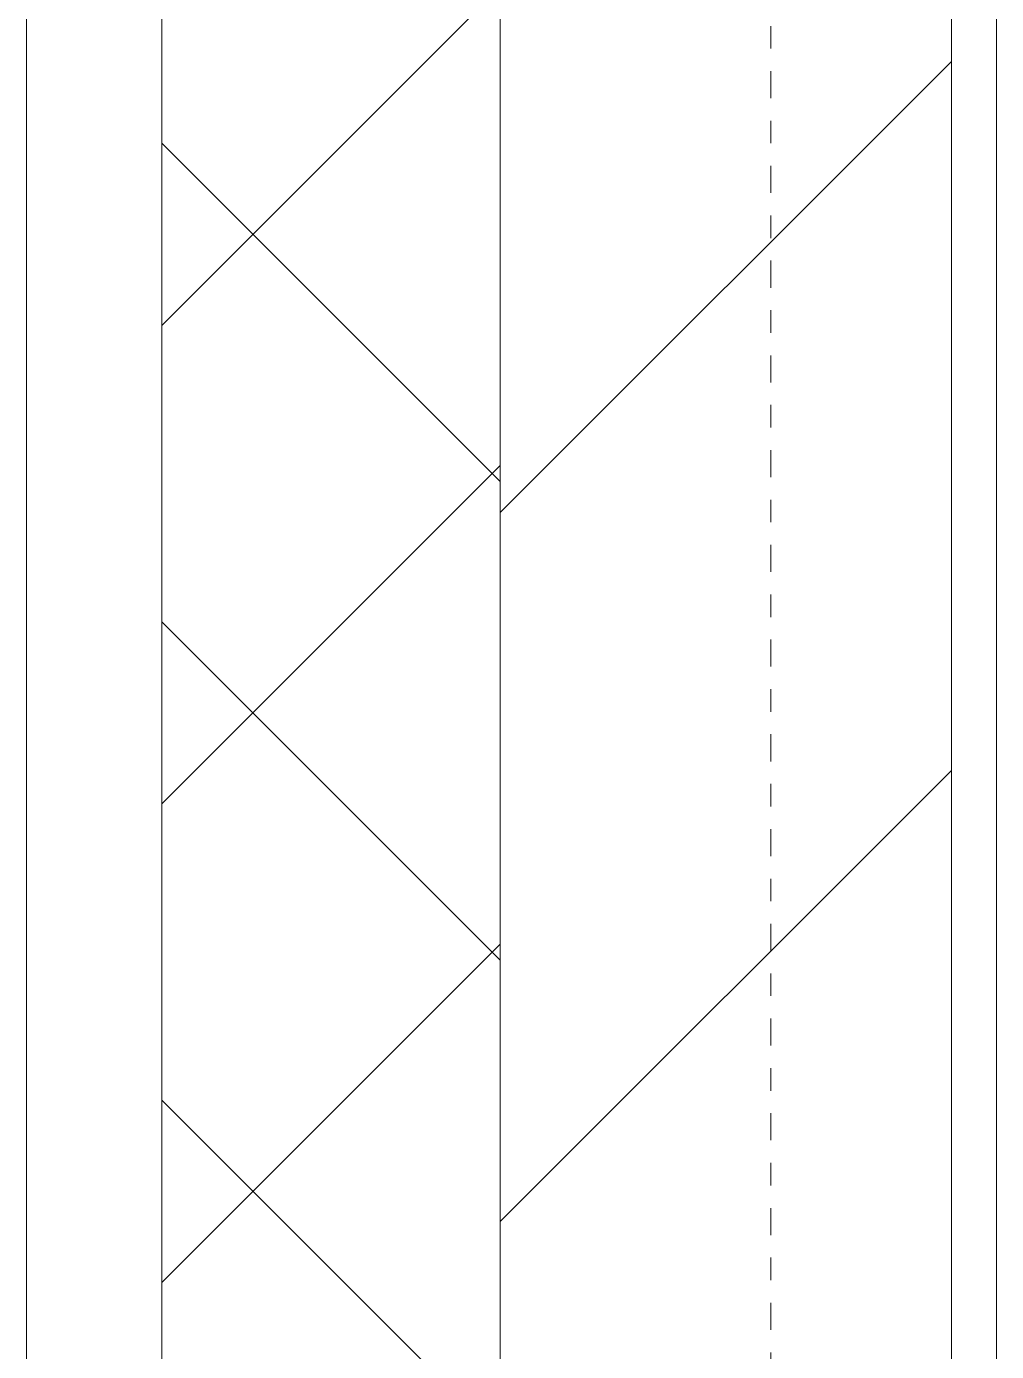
# Model space of a CAD drawing. Header units: millimetres. Extents: x -174154 to -170572, y -111302 to -109817.
# Drawn here: x -174126.95 to -174122.65, y -110601.04 to -110595.16 of the extents above; entities that cross this region are included whole.
import ezdxf

# ---------------------------------------------------------------- set-up
doc = ezdxf.new("R2010")
doc.units = ezdxf.units.MM
doc.linetypes.add('ACAD_ISO02W100', pattern=[15, 12, -3])
doc.linetypes.add('ADSK_Линия сетки', pattern=[21, 12, -3, 3, -3])
for name, color, linetype, lineweight in [('!Подложка', 252, 'ACAD_ISO02W100', 25), ('Оси', 7, 'Continuous', 9), ('Стены разрез', 7, 'Continuous', 40), ('Стены штриховка', 7, 'Continuous', 18)]:
    doc.layers.add(name, color=color, linetype=linetype, lineweight=lineweight)

# ---------------------------------------------------------------- blocks, each defined once
blk = doc.blocks.new('A$C02fe7d8c')
at = {"layer": 'Стены разрез', "lineweight": 20, "true_color": 0x636466}
h = blk.add_hatch(dxfattribs=at)
h.set_pattern_fill('FP_1', color=251, style=0, pattern_type=2)
h.set_pattern_definition([(45, (30280.00000000015, 12304.99999999978), (-106.0660171779821, 106.0660171779821), []), (135, (30280.00000000015, 12304.99999999978), (-106.0660171779821, -106.0660171779821), [])])
h.paths.add_polyline_path([(120.6690279984578, 209.9999999999964), (209.9999999999673, 209.9999999999964), (209.9999999999854, 14469.99999999988), (60, 14469.99999999988), (59.9999999999709, 209.9999999999964)])
h = blk.add_hatch(dxfattribs=at)
h.set_pattern_fill('FP_2', color=251, style=0, pattern_type=2)
h.set_pattern_definition([(45, (30280.00000000015, 12304.99999999978), (-314.3089642374204, 314.3089642374204), []), (45, (30594.30900000015, 12304.99999999978), (-314.3089642374204, 314.3089642374204), [555.625, -111.125, 3.353, -107.772])])
h.paths.add_polyline_path([(209.9999999999673, 409.9999999999927), (409.9999999999709, 409.9999999999927), (409.9999999999927, 14269.99999999988), (209.9999999999891, 14269.99999999988), (209.9999999999854, 429.9999999999982)])
at = {"layer": 'Оси', "linetype": 'ADSK_Линия сетки'}
blk.add_line((330.0000000000182, 16592.85830273533), (329.9999999999891, -2195.000000000127), dxfattribs=at)
at = {"layer": 'Стены разрез', "color": 251, "lineweight": 20, "true_color": 0x636466}
for p, q in [((2.182787284255028e-11, 14679.99999999988), (0, 0)), ((430, 430), (430.0000000000109, 5014.828844088231))]:
    blk.add_line(p, q, dxfattribs=at)
at = {"layer": 'Стены штриховка', "color": 251, "lineweight": 20, "true_color": 0x636466}
for p, q in [((60.00000000002547, 14619.99999999987), (60.00000000000364, 60)), ((210.0000000000182, 14469.99999999987), (210, 210)), ((410.0000000000218, 14269.99999999987), (410, 409.9999999999982))]:
    blk.add_line(p, q, dxfattribs=at)

msp = doc.modelspace()

# ---------------------------------------------------------------- block references
at = {"layer": '!Подложка', "ltscale": 20, "xscale": 0.01, "yscale": 0.01, "zscale": 0.01}
msp.add_blockref('A$C02fe7d8c', (-174126.9501441634, -110624.7877293258), dxfattribs=at)

doc.saveas('drawing.dxf')
